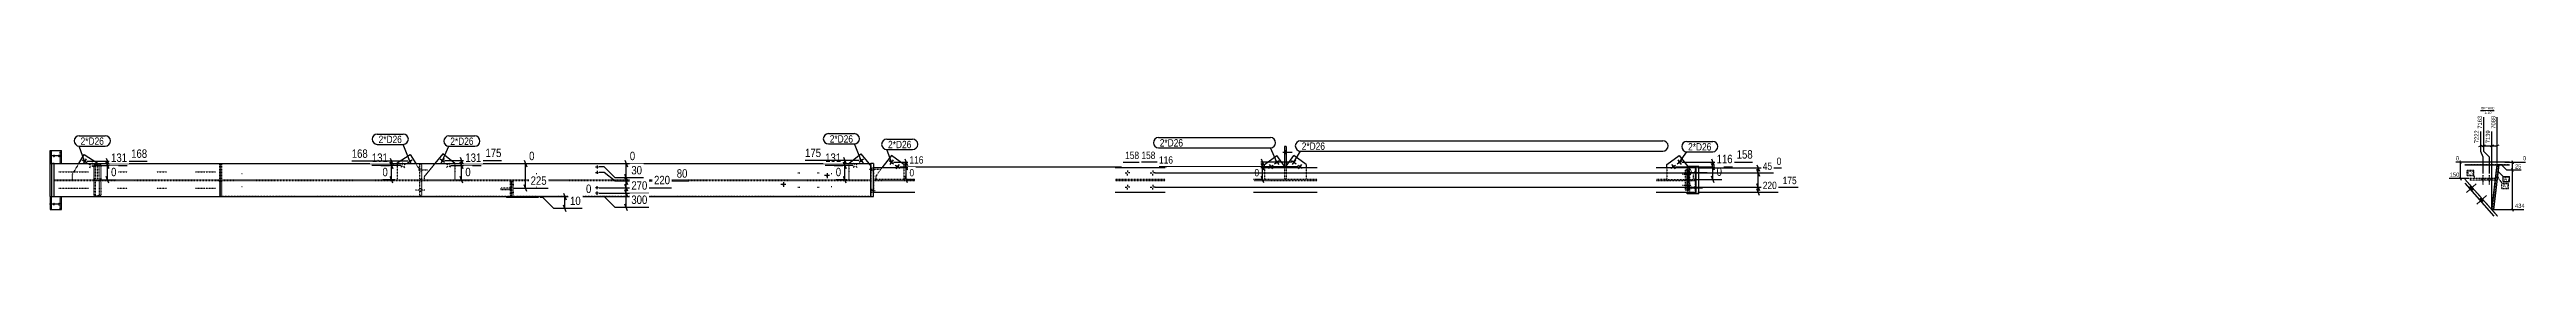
# Model space of a CAD drawing. Header units: millimetres. Extents: x 20 to 121689, y 20 to 5397.
# Drawn here: x 99007 to 121689, y 40 to 1039 of the extents above; entities that cross this region are included whole.
import ezdxf

# ---------------------------------------------------------------- set-up
doc = ezdxf.new("R2010")
doc.units = ezdxf.units.MM
doc.linetypes.add('DXK_LINE_DOT2', pattern=[3.9198, 1.9599, -1.9599])
for name, color, linetype in [('MÅLSÆTNING', 7, 'Continuous'), ('STÅL', 7, 'Continuous'), ('TEKST', 7, 'Continuous')]:
    doc.layers.add(name, color=color, linetype=linetype)
doc.styles.add('Arial Narrow', font='ARIALN.TTF', dxfattribs={"height": 0.2})

msp = doc.modelspace()

# ---------------------------------------------------------------- hatches: boundary and pattern name
at = {"layer": 'STÅL', "linetype": 'Continuous'}
for color, points in [(96, [(99039, 590), (99039, 593), (99040, 595), (99041, 598), (99042, 600), (99043, 601), (99045, 602), (99047, 603), (99049, 603), (99050, 602), (99052, 601), (99054, 600), (99055, 598), (99056, 595), (99056, 593), (99056, 590), (99056, 587), (99056, 585), (99055, 582), (99054, 580), (99052, 579), (99050, 578), (99049, 577), (99047, 577), (99045, 578), (99043, 579), (99042, 580), (99041, 582), (99040, 585), (99039, 587)]), (96, [(99086, 590), (99086, 593), (99086, 595), (99087, 598), (99088, 600), (99090, 601), (99091, 602), (99093, 603), (99095, 603), (99097, 602), (99098, 601), (99100, 600), (99101, 598), (99102, 595), (99103, 593), (99103, 590), (99103, 587), (99102, 585), (99101, 582), (99100, 580), (99098, 579), (99097, 578), (99095, 577), (99093, 577), (99091, 578), (99090, 579), (99088, 580), (99087, 582), (99086, 585), (99086, 587)]), (96, [(99340, 534, -1), (99318, 548, -1)]), (96, [(102318, 548, -1), (102296, 534, -1)]), (96, [(102615, 540, -1), (102595, 556, -1)]), (4, [(104028, 490, -1), (104014, 490, -1)]), (96, [(106451, 556, -1), (106431, 540, -1)]), (96, [(106727, 526, -1), (106706, 541, -1)]), (96, [(106783, 484, -1), (106762, 500, -1)]), (96, [(110201, 500, -1), (110181, 484, -1)]), (96, [(110258, 541, -1), (110237, 526, -1)]), (96, [(110332, 613), (110332, 639), (110317, 639), (110317, 613)]), (96, [(110332, 613), (110332, 639), (110317, 639), (110317, 613)]), (96, [(110412, 526, -1), (110391, 541, -1)]), (96, [(110468, 484, -1), (110447, 500, -1)]), (96, [(113887, 500, -1), (113866, 484, -1)]), (96, [(113943, 541, -1), (113922, 526, -1)]), (96, [(114046, 440), (114046, 437), (114046, 433), (114046, 430), (114045, 428), (114045, 426), (114045, 424), (114044, 424), (114044, 424), (114043, 424), (114043, 426), (114043, 428), (114042, 430), (114042, 433), (114042, 437), (114042, 440), (114042, 443), (114042, 447), (114042, 450), (114043, 452), (114043, 454), (114043, 456), (114044, 456), (114044, 456), (114045, 456), (114045, 454), (114045, 452), (114046, 450), (114046, 447), (114046, 443)]), (96, [(114074, 440), (114074, 437), (114074, 433), (114073, 430), (114073, 428), (114073, 426), (114072, 424), (114072, 424), (114072, 424), (114071, 424), (114071, 426), (114070, 428), (114070, 430), (114070, 433), (114070, 437), (114070, 440), (114070, 443), (114070, 447), (114070, 450), (114070, 452), (114071, 454), (114071, 456), (114072, 456), (114072, 456), (114072, 456), (114073, 454), (114073, 452), (114073, 450), (114074, 447), (114074, 443)]), (4, [(104028, 440, -1), (104014, 440, -1)]), (4, [(104014, 300, -1), (104028, 300, -1)]), (4, [(104014, 250, -1), (104028, 250, -1)]), (96, [(105738, 330, -1), (105716, 330, -1)]), (96, [(106138, 410, -1), (106116, 410, -1)]), (96, [(114046, 300), (114046, 297), (114046, 293), (114046, 290), (114045, 288), (114045, 286), (114045, 284), (114044, 284), (114044, 284), (114043, 284), (114043, 286), (114043, 288), (114042, 290), (114042, 293), (114042, 297), (114042, 300), (114042, 303), (114042, 307), (114042, 310), (114043, 312), (114043, 314), (114043, 316), (114044, 316), (114044, 316), (114045, 316), (114045, 314), (114045, 312), (114046, 310), (114046, 307), (114046, 303)]), (96, [(114077, 300), (114077, 297), (114077, 293), (114076, 290), (114075, 288), (114074, 286), (114073, 284), (114072, 284), (114071, 284), (114070, 284), (114069, 286), (114068, 288), (114068, 290), (114067, 293), (114067, 297), (114067, 300), (114067, 303), (114067, 307), (114068, 310), (114068, 312), (114069, 314), (114070, 316), (114071, 316), (114072, 316), (114073, 316), (114074, 314), (114075, 312), (114076, 310), (114077, 307), (114077, 303)]), (96, [(121162, 298), (121184, 273), (121203, 289), (121181, 314)]), (96, [(121162, 298), (121184, 273), (121203, 289), (121181, 314)]), (96, [(99039, 150), (99039, 153), (99040, 155), (99041, 158), (99042, 160), (99043, 161), (99045, 162), (99047, 163), (99049, 163), (99050, 162), (99052, 161), (99054, 160), (99055, 158), (99056, 155), (99056, 153), (99056, 150), (99056, 147), (99056, 145), (99055, 142), (99054, 140), (99052, 139), (99050, 138), (99049, 137), (99047, 137), (99045, 138), (99043, 139), (99042, 140), (99041, 142), (99040, 145), (99039, 147)]), (96, [(99086, 150), (99086, 153), (99086, 155), (99087, 158), (99088, 160), (99090, 161), (99091, 162), (99093, 163), (99095, 163), (99097, 162), (99098, 161), (99100, 160), (99101, 158), (99102, 155), (99103, 153), (99103, 150), (99103, 147), (99102, 145), (99101, 142), (99100, 140), (99098, 139), (99097, 138), (99095, 137), (99093, 137), (99091, 138), (99090, 139), (99088, 140), (99087, 142), (99086, 145), (99086, 147)]), (96, [(121255, 193), (121277, 168), (121296, 185), (121274, 209)]), (96, [(121255, 193), (121277, 168), (121296, 185), (121274, 209)])]:
    msp.add_hatch(color=color, dxfattribs=at).paths.add_polyline_path(points)

# ---------------------------------------------------------------- linework, layer by layer
at = {"layer": 'MÅLSÆTNING', "color": 7, "linetype": 'Continuous'}
for p, q in [((121252, 677), (121282, 689)), ((121267, 812), (121267, 633)), ((121267, 683), (121297, 683)), ((121312, 689), (121282, 677)), ((121436, 689), (121406, 677)), ((99349, 541), (99902, 541)), ((99409, 504), (99718, 504)), ((99525, 571), (99549, 511)), ((99549, 474), (99525, 534)), ((99525, 534), (99549, 474)), ((99537, 504), (99537, 541)), ((99537, 373), (99537, 504)), ((102227, 504), (101959, 504)), ((102127, 534), (102151, 474)), ((102139, 373), (102139, 504)), ((102625, 548), (103145, 548)), ((102680, 504), (102961, 504)), ((102769, 578), (102793, 518)), ((102793, 474), (102769, 534)), ((102769, 534), (102793, 474)), ((102781, 504), (102781, 548)), ((102781, 373), (102781, 504)), ((103350, 520), (103447, 520)), ((103353, 550), (103377, 490)), ((103365, 295), (103365, 520)), ((104087, 490), (104041, 490)), ((104087, 490), (104041, 490)), ((104074, 520), (104369, 520)), ((104275, 550), (104299, 490)), ((104287, 390), (104287, 520)), ((106366, 504), (106110, 504)), ((106278, 534), (106302, 474)), ((106290, 373), (106290, 504)), ((106793, 492), (108824, 492)), ((106840, 564), (106864, 504)), ((106864, 462), (106840, 522)), ((106840, 522), (106864, 462)), ((106852, 492), (106852, 534)), ((106852, 376), (106852, 492)), ((110382, 534), (109006, 534)), ((110438, 492), (109167, 492)), ((110102, 564), (110126, 504)), ((110126, 462), (110102, 522)), ((110102, 522), (110126, 462)), ((110114, 492), (110114, 534)), ((110114, 376), (110114, 492)), ((113896, 492), (114419, 492)), ((113953, 534), (114603, 534)), ((114227, 564), (114251, 504)), ((114251, 462), (114227, 522)), ((114227, 522), (114251, 462)), ((114239, 492), (114239, 534)), ((114239, 376), (114239, 492)), ((121186, 534), (121043, 534)), ((121091, 519), (121079, 549)), ((121085, 384), (121085, 534)), ((121267, 633), (121288, 583)), ((121288, 583), (121288, 429)), ((121297, 633), (121347, 583)), ((121347, 583), (121347, 429)), ((121347, 583), (121347, 429)), ((121460, 509), (121431, 509)), ((121460, 509), (121431, 509)), ((121510, 459), (121460, 509)), ((121510, 459), (121460, 509)), ((121490, 534), (121681, 534)), ((121640, 459), (121510, 459)), ((121554, 549), (121566, 519)), ((121566, 444), (121554, 474)), ((121560, 459), (121560, 534)), ((99465, 373), (99620, 373)), ((99549, 343), (99525, 403)), ((102171, 373), (102056, 373)), ((102151, 343), (102127, 403)), ((102738, 373), (102864, 373)), ((102793, 343), (102769, 403)), ((103259, 295), (103574, 295)), ((103377, 265), (103353, 325)), ((103714, 250), (103738, 190)), ((104447, 390), (104187, 390)), ((104447, 390), (104187, 390)), ((104863, 360), (104187, 360)), ((104299, 360), (104275, 420)), ((104275, 420), (104299, 360)), ((104299, 330), (104275, 390)), ((104299, 220), (104275, 280)), ((104275, 280), (104299, 220)), ((104287, 360), (104287, 390)), ((104287, 120), (104287, 250)), ((106308, 373), (106207, 373)), ((106302, 343), (106278, 403)), ((106864, 346), (106840, 406)), ((106850, 376), (106925, 376)), ((110113, 376), (110041, 376)), ((110126, 346), (110102, 406)), ((114082, 376), (114322, 376)), ((114102, 260), (114837, 260)), ((114251, 346), (114227, 406)), ((114665, 275), (114641, 335)), ((114641, 335), (114665, 275)), ((114665, 230), (114641, 290)), ((114653, 305), (114653, 435)), ((114653, 260), (114653, 305)), ((121163, 384), (120980, 384)), ((121079, 399), (121091, 369)), ((103501, 220), (103968, 220)), ((103526, 210), (103501, 210)), ((103626, 110), (103526, 210)), ((103886, 110), (103626, 110)), ((103738, 80), (103714, 140)), ((103726, 110), (103726, 220)), ((104496, 120), (104187, 120)), ((104299, 90), (104275, 150)), ((121381, 100), (121664, 100)), ((121554, 115), (121566, 85))]:
    msp.add_line(p, q, dxfattribs=at)
at = {"layer": 'STÅL', "color": 96, "linetype": 'Continuous'}
for p, q in [((99071, 590), (99007, 590)), ((99117, 590), (99054, 590)), ((99307, 555), (99351, 527)), ((99343, 563), (99316, 519)), ((99367, 518), (99381, 509)), ((99375, 482), (99384, 497)), ((99402, 526), (99393, 511)), ((99411, 490), (99396, 499)), ((102225, 490), (102240, 499)), ((102234, 526), (102243, 511)), ((102261, 482), (102252, 497)), ((102269, 518), (102255, 509)), ((102285, 527), (102329, 555)), ((102293, 563), (102320, 519)), ((102585, 564), (102625, 532)), ((102622, 568), (102589, 528)), ((102639, 520), (102653, 509)), ((102643, 484), (102654, 497)), ((102676, 524), (102665, 511)), ((102680, 488), (102666, 498)), ((106366, 488), (106380, 498)), ((106370, 524), (106381, 511)), ((106403, 484), (106392, 497)), ((106407, 520), (106393, 509)), ((106421, 532), (106461, 564)), ((106424, 568), (106457, 528)), ((106695, 549), (106737, 518)), ((106732, 554), (106701, 513)), ((106752, 507), (106794, 477)), ((106788, 513), (106757, 471)), ((110170, 477), (110212, 507)), ((110176, 513), (110206, 471)), ((110226, 518), (110268, 549)), ((110232, 554), (110263, 513)), ((110302, 626), (110387, 626)), ((110302, 626), (110387, 626)), ((110317, 639), (110332, 639)), ((110317, 639), (110332, 639)), ((110317, 613), (110332, 613)), ((110317, 613), (110332, 613)), ((110381, 549), (110422, 518)), ((110417, 554), (110386, 513)), ((110437, 507), (110479, 477)), ((110473, 513), (110442, 471)), ((113855, 477), (113897, 507)), ((113861, 513), (113892, 471)), ((113912, 518), (113954, 549)), ((113917, 554), (113948, 513)), ((105749, 330), (105705, 330)), ((105727, 352), (105727, 308)), ((106149, 410), (106105, 410)), ((106127, 432), (106127, 388)), ((114140, 300), (113992, 300)), ((114025, 440), (114143, 440)), ((114025, 300), (114143, 300)), ((114038, 440), (114186, 440)), ((121140, 256), (121229, 335)), ((121140, 256), (121229, 335)), ((121162, 298), (121181, 314)), ((121162, 298), (121181, 314)), ((121184, 273), (121203, 289)), ((121184, 273), (121203, 289)), ((121233, 151), (121322, 230)), ((121233, 151), (121322, 230)), ((99071, 150), (99007, 150)), ((99117, 150), (99054, 150)), ((121255, 193), (121274, 209)), ((121255, 193), (121274, 209)), ((121277, 168), (121296, 185)), ((121277, 168), (121296, 185))]:
    msp.add_line(p, q, dxfattribs=at)
at = {"layer": 'STÅL', "color": 2, "linetype": 'Continuous'}
for p, q in [((99009, 520), (99009, 220)), ((99009, 520), (99050, 520)), ((99013, 520), (99013, 640)), ((99013, 640), (99117, 640)), ((99025, 520), (99025, 640)), ((99028, 220), (99028, 520)), ((99050, 220), (99050, 520)), ((99050, 520), (106527, 520)), ((99117, 520), (99117, 640)), ((106552, 520), (106527, 520)), ((106527, 220), (106527, 520)), ((106552, 520), (106552, 480)), ((106930, 480), (106552, 480)), ((106552, 260), (106552, 480)), ((109224, 480), (108764, 480)), ((110616, 480), (110033, 480)), ((114082, 480), (113718, 480)), ((114109, 495), (114008, 495)), ((114082, 260), (114082, 480)), ((114085, 245), (114085, 495)), ((114109, 245), (114109, 495)), ((121534, 534), (121125, 534)), ((121125, 509), (121534, 509)), ((121371, 100), (121421, 509)), ((121436, 508), (121386, 98)), ((121427, 509), (121436, 508)), ((106552, 220), (106552, 260)), ((106552, 260), (106930, 260)), ((108764, 260), (109224, 260)), ((110033, 260), (110616, 260)), ((113718, 260), (114082, 260)), ((114003, 245), (114003, 260)), ((114109, 245), (114003, 245)), ((121424, 40), (121125, 378)), ((121125, 340), (121390, 40)), ((99009, 220), (99050, 220)), ((99013, 220), (99013, 100)), ((99013, 100), (99117, 100)), ((99025, 100), (99025, 220)), ((99050, 220), (106527, 220)), ((99117, 100), (99117, 220)), ((106527, 220), (106552, 220)), ((121386, 98), (121371, 100))]:
    msp.add_line(p, q, dxfattribs=at)
at = {"layer": 'STÅL', "color": 7, "linetype": 'DXK_LINE_DOT2'}
for p, q in [((99050, 520), (99013, 520)), ((99050, 520), (100586, 520)), ((99106, 520), (99106, 640)), ((100567, 220), (100567, 520)), ((100569, 220), (100569, 520)), ((100573, 220), (100573, 520)), ((100586, 220), (100586, 520)), ((100586, 520), (106529, 520)), ((102399, 373), (102399, 513)), ((102399, 513), (102414, 513)), ((102414, 513), (102414, 373)), ((106524, 520), (106524, 220)), ((106527, 520), (106527, 373)), ((106529, 220), (106529, 520)), ((106552, 480), (106552, 260)), ((114008, 495), (114003, 495)), ((114003, 260), (114003, 495)), ((114009, 260), (114009, 480)), ((114011, 480), (114011, 400)), ((114028, 245), (114028, 495)), ((114080, 400), (114080, 480)), ((121534, 509), (121125, 509)), ((121421, 509), (121371, 100)), ((121386, 98), (121436, 508)), ((121420, 502), (121435, 500)), ((121427, 509), (121421, 510)), ((121421, 510), (121421, 509)), ((121436, 508), (121427, 509)), ((99050, 373), (102399, 373)), ((99050, 367), (99050, 373)), ((99050, 367), (102399, 367)), ((99606, 367), (99606, 373)), ((99785, 367), (99785, 373)), ((100552, 367), (100552, 373)), ((102399, 381), (102414, 381)), ((102414, 373), (102399, 373)), ((102399, 227), (102399, 367)), ((102399, 367), (102414, 367)), ((102399, 359), (102414, 359)), ((102414, 227), (102399, 227)), ((102414, 373), (106527, 373)), ((102414, 367), (102414, 227)), ((102414, 367), (106527, 367)), ((104713, 367), (104713, 373)), ((104892, 367), (104892, 373)), ((105013, 367), (105013, 373)), ((105192, 367), (105192, 373)), ((105313, 367), (105313, 373)), ((105492, 373), (105492, 367)), ((106527, 373), (106527, 367)), ((106527, 367), (106527, 220)), ((106574, 376), (106552, 376)), ((106930, 364), (106552, 364)), ((106930, 376), (106830, 376)), ((109224, 376), (108764, 376)), ((109224, 364), (108764, 364)), ((110133, 376), (110033, 376)), ((110616, 364), (110033, 364)), ((110317, 376), (110317, 376)), ((110332, 376), (110332, 376)), ((110616, 376), (110516, 376)), ((113818, 376), (113718, 376)), ((114077, 364), (113718, 364)), ((114011, 400), (114011, 391)), ((114011, 391), (114012, 383)), ((114012, 357), (114011, 349)), ((114011, 349), (114011, 340)), ((114011, 260), (114011, 340)), ((114012, 383), (114013, 378)), ((114013, 362), (114012, 357)), ((114013, 378), (114014, 376)), ((114014, 364), (114013, 362)), ((114077, 376), (114062, 376)), ((114077, 376), (114078, 378)), ((114078, 362), (114077, 364)), ((114078, 378), (114079, 383)), ((114079, 357), (114078, 362)), ((114079, 383), (114080, 391)), ((114080, 349), (114079, 357)), ((114080, 391), (114080, 400)), ((114080, 340), (114080, 349)), ((114080, 260), (114080, 340)), ((121125, 378), (121424, 40)), ((121403, 384), (121173, 384)), ((121173, 384), (121173, 369)), ((121403, 369), (121173, 369)), ((121284, 384), (121284, 369)), ((121403, 384), (121403, 369)), ((99013, 220), (99117, 220)), ((99050, 220), (100586, 220)), ((99106, 100), (99106, 220)), ((106529, 220), (100586, 220)), ((121371, 100), (121386, 98)), ((121372, 108), (121387, 106))]:
    msp.add_line(p, q, dxfattribs=at)
at = {"layer": 'STÅL', "color": 30, "linetype": 'DXK_LINE_DOT2'}
for p, q in [((99275, 520), (99215, 423)), ((99412, 513), (99412, 381)), ((99412, 513), (99478, 513)), ((99427, 381), (99427, 513)), ((99445, 520), (99445, 373)), ((99463, 381), (99463, 513)), ((99478, 513), (99478, 381)), ((102191, 520), (102191, 373)), ((102361, 520), (102399, 461)), ((102399, 373), (102399, 461)), ((102536, 520), (102439, 403)), ((102718, 521), (102718, 373)), ((106328, 521), (106328, 373)), ((106509, 520), (106527, 498)), ((106630, 480), (106574, 406)), ((106830, 480), (106830, 376)), ((110133, 480), (110133, 376)), ((110317, 480), (110317, 376)), ((110317, 480), (110317, 376)), ((110332, 480), (110332, 376)), ((110332, 480), (110332, 376)), ((110516, 480), (110516, 376)), ((113818, 480), (113818, 376)), ((114021, 460), (113985, 460)), ((113985, 460), (113985, 280)), ((114000, 460), (114000, 280)), ((114006, 280), (114006, 460)), ((114062, 426), (114020, 480)), ((114021, 280), (114021, 460)), ((99215, 423), (99215, 373)), ((99412, 381), (99413, 373)), ((99412, 381), (99427, 381)), ((99412, 359), (99413, 367)), ((99427, 359), (99412, 359)), ((99412, 359), (99412, 227)), ((99478, 227), (99412, 227)), ((99413, 373), (99477, 373)), ((99428, 373), (99427, 381)), ((99427, 359), (99428, 367)), ((99427, 227), (99427, 359)), ((99462, 373), (99463, 381)), ((99463, 359), (99462, 367)), ((99463, 381), (99478, 381)), ((99478, 359), (99463, 359)), ((99463, 359), (99463, 227)), ((99478, 381), (99477, 373)), ((99477, 367), (99478, 359)), ((99478, 359), (99478, 227)), ((102439, 403), (102439, 373)), ((103239, 295), (103140, 295)), ((103140, 295), (103140, 285)), ((103140, 285), (103239, 285)), ((103253, 360), (103224, 360)), ((103224, 360), (103224, 220)), ((103226, 285), (103226, 295)), ((103239, 220), (103239, 360)), ((103239, 360), (103239, 220)), ((103253, 220), (103253, 360)), ((106574, 406), (106574, 376)), ((106830, 376), (106574, 376)), ((110317, 376), (110133, 376)), ((110332, 376), (110317, 376)), ((110516, 376), (110332, 376)), ((113818, 376), (114062, 376)), ((113985, 280), (114021, 280)), ((114062, 376), (114062, 426)), ((103191, 220), (103481, 220)), ((103336, 210), (103336, 220))]:
    msp.add_line(p, q, dxfattribs=at)
at = {"layer": 'STÅL', "color": 4, "linetype": 'Continuous'}
for p, q in [((99275, 520), (99326, 602)), ((99326, 602), (99445, 528)), ((99445, 528), (99445, 520)), ((102191, 528), (102310, 602)), ((102191, 528), (102191, 520)), ((102310, 602), (102361, 520)), ((102609, 609), (102536, 520)), ((102718, 521), (102609, 609)), ((102718, 520), (102718, 521)), ((104007, 490), (104035, 490)), ((104021, 504), (104021, 476)), ((104021, 454), (104021, 426)), ((106328, 521), (106437, 609)), ((106328, 520), (106328, 521)), ((106437, 609), (106509, 520)), ((106718, 595), (106630, 480)), ((106830, 511), (106718, 595)), ((106830, 511), (106830, 480)), ((108879, 457), (108879, 442)), ((109109, 457), (109109, 442)), ((110133, 511), (110246, 595)), ((110133, 480), (110133, 511)), ((110317, 498), (110246, 595)), ((110332, 676), (110317, 676)), ((110317, 676), (110317, 480)), ((110317, 498), (110317, 480)), ((110332, 676), (110332, 480)), ((110332, 498), (110403, 595)), ((110332, 480), (110332, 498)), ((110516, 511), (110403, 595)), ((110516, 511), (110516, 480)), ((113818, 511), (113931, 595)), ((113818, 480), (113818, 511)), ((113931, 595), (114020, 480)), ((104007, 440), (104035, 440)), ((104035, 300), (104007, 300)), ((104035, 250), (104007, 250)), ((104021, 286), (104021, 314)), ((104021, 236), (104021, 264)), ((108857, 435), (108872, 435)), ((108857, 305), (108872, 305)), ((108879, 413), (108879, 428)), ((108879, 327), (108879, 312)), ((108879, 283), (108879, 298)), ((108901, 435), (108887, 435)), ((108901, 305), (108887, 305)), ((109087, 435), (109102, 435)), ((109087, 305), (109102, 305)), ((109109, 413), (109109, 428)), ((109109, 327), (109109, 312)), ((109109, 283), (109109, 298)), ((109131, 435), (109117, 435)), ((109131, 305), (109117, 305)), ((103191, 220), (103191, 210)), ((103481, 210), (103191, 210)), ((103340, 210), (103340, 220)), ((103481, 220), (103481, 210))]:
    msp.add_line(p, q, dxfattribs=at)
at = {"layer": 'STÅL', "color": 96, "linetype": 'DXK_LINE_DOT2'}
for p, q in [((102384, 463), (102469, 463)), ((102399, 476), (102414, 476)), ((106512, 470), (106617, 470)), ((106527, 483), (106552, 483)), ((106527, 457), (106552, 457)), ((99089, 445), (99178, 445)), ((99089, 295), (99178, 295)), ((99182, 445), (99271, 445)), ((99182, 295), (99271, 295)), ((99275, 445), (99364, 445)), ((99275, 295), (99364, 295)), ((99631, 445), (99720, 445)), ((99631, 295), (99720, 295)), ((99989, 445), (100078, 445)), ((99989, 295), (100078, 295)), ((100345, 445), (100435, 445)), ((100345, 295), (100435, 295)), ((100438, 445), (100527, 445)), ((100438, 295), (100527, 295)), ((100764, 430), (100770, 430)), ((100764, 310), (100770, 310)), ((102444, 277), (102359, 277)), ((102399, 450), (102414, 450)), ((102414, 290), (102399, 290)), ((102414, 264), (102399, 264)), ((103259, 325), (103231, 325)), ((103259, 255), (103231, 255)), ((103464, 430), (103471, 430)), ((103464, 310), (103471, 310)), ((106165, 430), (106171, 430)), ((106165, 310), (106171, 310)), ((106552, 283), (106527, 283)), ((106567, 270), (106527, 270)), ((106552, 257), (106527, 257)), ((113968, 420), (113960, 420)), ((113968, 320), (113960, 320)), ((114041, 420), (113968, 420)), ((114041, 320), (113968, 320)), ((113997, 440), (114116, 440)), ((113997, 300), (114116, 300)), ((121275, 384), (121275, 369)), ((121288, 414), (121288, 329)), ((121301, 384), (121301, 369)), ((121334, 384), (121334, 369)), ((121347, 414), (121347, 329)), ((121360, 384), (121360, 369))]:
    msp.add_line(p, q, dxfattribs=at)
at = {"layer": 'STÅL', "color": 4, "linetype": 'DXK_LINE_DOT2'}
for p, q in [((105860, 435), (105877, 435)), ((105860, 305), (105877, 305)), ((106036, 435), (106054, 435)), ((106036, 305), (106054, 305))]:
    msp.add_line(p, q, dxfattribs=at)
at = {"layer": 'TEKST', "color": 246, "linetype": 'Continuous'}
msp.add_line((121269, 1006), (121392, 1006), dxfattribs=at)

# ---------------------------------------------------------------- next in the draw order: wipeouts: each hides what was drawn before it
at = {"color": 0, "linetype": 'Continuous'}
for points, layer in [([(99918, 557), (99918, 669), (99739, 669), (99739, 557)], 'MÅLSÆTNING'), ([(102121, 520), (102121, 632), (101943, 632), (101943, 520)], 'MÅLSÆTNING'), ([(103161, 564), (103161, 676), (102983, 676), (102983, 564)], 'MÅLSÆTNING'), ([(103463, 536), (103463, 648), (103383, 648), (103383, 536)], 'MÅLSÆTNING'), ([(104385, 536), (104385, 648), (104305, 648), (104305, 536)], 'MÅLSÆTNING'), ([(106272, 520), (106272, 632), (106094, 632), (106094, 520)], 'MÅLSÆTNING'), ([(109148, 548), (109148, 646), (108992, 646), (108992, 548)], 'MÅLSÆTNING'), ([(114619, 550), (114619, 662), (114441, 662), (114441, 550)], 'MÅLSÆTNING'), ([(121076, 542), (121076, 598), (121035, 598), (121035, 542)], 'MÅLSÆTNING'), ([(121689, 542), (121689, 598), (121649, 598), (121649, 542)], 'MÅLSÆTNING'), ([(103984, 236), (103984, 348), (103904, 348), (103904, 236)], 'MÅLSÆTNING'), ([(121365, 1014), (121365, 1039), (121269, 1039), (121269, 1014)], 'TEKST')]:
    msp.add_wipeout(points, dxfattribs=at).dxf.layer = layer
at = {"color": 0}
msp.add_wipeout([(113770, 646), (113770, 716), (110474, 716), (110474, 646)], dxfattribs=at).dxf.layer = 'TEKST'

# ---------------------------------------------------------------- next in the draw order: linework, layer by layer
at = {"layer": 'MÅLSÆTNING', "color": 7, "linetype": 'Continuous'}
for p, q in [((99409, 504), (99718, 504)), ((102680, 504), (102961, 504)), ((104187, 390), (104087, 490)), ((104187, 390), (104087, 490)), ((106736, 534), (108985, 534)), ((110438, 492), (109167, 492)), ((113896, 492), (114419, 492)), ((114641, 510), (114665, 450)), ((114665, 405), (114641, 465)), ((114641, 465), (114665, 405)), ((114653, 435), (114653, 480)), ((121640, 459), (121510, 459)), ((121566, 444), (121554, 474)), ((121560, 100), (121560, 459)), ((104087, 440), (104041, 440)), ((104087, 440), (104041, 440)), ((104041, 250), (104496, 250)), ((104187, 360), (104087, 440)), ((104187, 360), (104087, 440)), ((104087, 220), (104068, 220)), ((104187, 120), (104087, 220))]:
    msp.add_line(p, q, dxfattribs=at)

# ---------------------------------------------------------------- next in the draw order: texts
at = {"layer": 'MÅLSÆTNING', "color": 3, "linetype": 'Continuous', "style": 'Arial Narrow'}
for s, height, p in [('168', 76.4, (99755, 573)), ('175', 76.4, (102999, 580)), ('0', 76.4, (103399, 552)), ('0', 76.4, (104321, 552)), ('158', 66.8, (109006, 562)), ('158', 76.4, (114457, 566)), ('0', 38.2, (121657, 550))]:
    msp.add_text(s, height=height, dxfattribs=at).set_placement(p)

# ---------------------------------------------------------------- next in the draw order: wipeouts: each hides what was drawn before it
at = {"color": 0, "linetype": 'Continuous'}
for points, layer in [([(102121, 389), (102121, 501), (102040, 501), (102040, 389)], 'MÅLSÆTNING'), ([(106272, 389), (106272, 501), (106191, 501), (106191, 389)], 'MÅLSÆTNING'), ([(103575, 311), (103575, 423), (103397, 423), (103397, 311)], 'MÅLSÆTNING'), ([(103888, 126), (103888, 238), (103758, 238), (103758, 126)], 'MÅLSÆTNING'), ([(121068, 392), (121068, 448), (120979, 448), (120979, 392)], 'MÅLSÆTNING'), ([(121392, 1014), (121392, 1039), (121372, 1039), (121372, 1014)], 'TEKST')]:
    msp.add_wipeout(points, dxfattribs=at).dxf.layer = layer
at = {"color": 0}
msp.add_wipeout([(113770, 646), (113770, 716), (110474, 716), (110474, 646)], dxfattribs=at).dxf.layer = 'TEKST'

# ---------------------------------------------------------------- next in the draw order: linework, layer by layer
at = {"layer": 'MÅLSÆTNING', "color": 7, "linetype": 'Continuous'}
for p, q in [((102287, 541), (101775, 541)), ((102227, 504), (101959, 504)), ((102127, 571), (102151, 511)), ((102151, 474), (102127, 534)), ((102139, 504), (102139, 541)), ((106421, 548), (105926, 548)), ((106366, 504), (106110, 504)), ((106278, 578), (106302, 518)), ((106302, 474), (106278, 534)), ((106290, 504), (106290, 548))]:
    msp.add_line(p, q, dxfattribs=at)
at = {"layer": 'TEKST', "color": 7, "linetype": 'Continuous'}
for p, q in [((110462, 728), (113782, 728)), ((110402, 534), (110462, 634)), ((110462, 634), (113782, 634))]:
    msp.add_line(p, q, dxfattribs=at)
for centre, start, end in [((110462, 681), 90, 270), ((113782, 681), 270, 90)]:
    msp.add_arc(centre, 47, start, end, dxfattribs=at)

# ---------------------------------------------------------------- next in the draw order: texts
at = {"layer": 'MÅLSÆTNING', "color": 3, "linetype": 'Continuous', "style": 'Arial Narrow'}
for s, height, p in [('131', 76.4, (101959, 536)), ('0', 76.4, (102056, 405)), ('131', 76.4, (106110, 536)), ('0', 76.4, (106207, 405)), ('0', 38.2, (121043, 550)), ('225', 76.4, (103413, 327)), ('0', 76.4, (103920, 252)), ('150', 38.2, (120987, 400)), ('10', 76.4, (103774, 142))]:
    msp.add_text(s, height=height, dxfattribs=at).set_placement(p)
at = {"layer": 'TEKST', "color": 3, "style": 'Arial Narrow'}
msp.add_text('2*D26', height=66.8, dxfattribs=at).set_placement((110474, 646))

# ---------------------------------------------------------------- next in the draw order: wipeouts: each hides what was drawn before it
at = {"color": 0, "linetype": 'Continuous'}
for points, layer in [([(99734, 520), (99734, 632), (99555, 632), (99555, 520)], 'MÅLSÆTNING'), ([(102977, 520), (102977, 632), (102799, 632), (102799, 520)], 'MÅLSÆTNING'), ([(104449, 406), (104449, 518), (104319, 518), (104319, 406)], 'MÅLSÆTNING'), ([(108999, 548), (108999, 646), (108843, 646), (108843, 548)], 'MÅLSÆTNING'), ([(110098, 506), (110098, 604), (109153, 604), (109153, 506)], 'MÅLSÆTNING'), ([(114435, 508), (114435, 620), (114257, 620), (114257, 508)], 'MÅLSÆTNING'), ([(121641, 467), (121641, 523), (121576, 523), (121576, 467)], 'MÅLSÆTNING'), ([(121665, 108), (121665, 164), (121576, 164), (121576, 108)], 'MÅLSÆTNING'), ([(121357, 974), (121357, 999), (121304, 999), (121304, 974)], 'TEKST')]:
    msp.add_wipeout(points, dxfattribs=at).dxf.layer = layer

# ---------------------------------------------------------------- next in the draw order: linework, layer by layer
at = {"layer": 'MÅLSÆTNING', "color": 7, "linetype": 'Continuous'}
for p, q in [((121297, 944), (121297, 633)), ((121421, 520), (121421, 944)), ((106793, 492), (108824, 492)), ((104041, 300), (104704, 300)), ((104863, 360), (104187, 360)), ((104275, 390), (104299, 330)), ((104299, 270), (104275, 330)), ((104275, 330), (104299, 270)), ((104287, 300), (104287, 360)), ((104287, 250), (104287, 300))]:
    msp.add_line(p, q, dxfattribs=at)

# ---------------------------------------------------------------- next in the draw order: texts
at = {"layer": 'MÅLSÆTNING', "color": 3, "linetype": 'Continuous', "style": 'Arial Narrow'}
for s, height, p in [('30', 76.4, (104335, 422)), ('158', 66.8, (108857, 562)), ('25', 38.2, (121584, 475)), ('434', 38.2, (121584, 116))]:
    msp.add_text(s, height=height, dxfattribs=at).set_placement(p)
at = {"layer": 'TEKST', "color": 96, "linetype": 'Continuous', "style": 'Arial Narrow'}
for s, p in [('DETAIL', (121269, 1014)), ('1:10', (121304, 974)), ('C', (121372, 1014))]:
    msp.add_text(s, height=23.9, dxfattribs=at).set_placement(p)

# ---------------------------------------------------------------- next in the draw order: wipeouts: each hides what was drawn before it
at = {"color": 0, "linetype": 'Continuous'}
for points in [[(99636, 389), (99636, 501), (99555, 501), (99555, 389)], [(101937, 557), (101937, 669), (101759, 669), (101759, 557)], [(102880, 389), (102880, 501), (102799, 501), (102799, 389)], [(106088, 564), (106088, 676), (105910, 676), (105910, 564)], [(110098, 390), (110098, 488), (109239, 488), (109239, 390)], [(114338, 392), (114338, 504), (114257, 504), (114257, 392)]]:
    msp.add_wipeout(points, dxfattribs=at).dxf.layer = 'MÅLSÆTNING'
at = {"color": 0}
msp.add_wipeout([(121201, 418), (121201, 453), (121152, 453), (121152, 418)], dxfattribs=at).dxf.layer = 'TEKST'

# ---------------------------------------------------------------- next in the draw order: linework, layer by layer
at = {"layer": 'MÅLSÆTNING', "color": 7, "linetype": 'Continuous'}
for p, q in [((114102, 480), (114866, 480)), ((109129, 435), (114794, 435)), ((109129, 305), (115019, 305)), ((109129, 305), (115019, 305))]:
    msp.add_line(p, q, dxfattribs=at)

# ---------------------------------------------------------------- next in the draw order: texts
at = {"layer": 'MÅLSÆTNING', "color": 3, "linetype": 'Continuous', "style": 'Arial Narrow'}
for s, height, p in [('0', 76.4, (99571, 405)), ('131', 76.4, (99571, 536)), ('168', 76.4, (101775, 573)), ('0', 76.4, (102815, 405)), ('131', 76.4, (102815, 536)), ('175', 76.4, (105926, 580)), ('116', 66.8, (109167, 520)), ('0', 66.8, (110041, 404)), ('0', 76.4, (114273, 408)), ('116', 76.4, (114273, 524))]:
    msp.add_text(s, height=height, dxfattribs=at).set_placement(p)

# ---------------------------------------------------------------- next in the draw order: wipeouts: each hides what was drawn before it
at = {"color": 0, "linetype": 'Continuous'}
for points in [[(121289, 944), (121233, 944), (121233, 831), (121289, 831)], [(104865, 376), (104865, 488), (104735, 488), (104735, 376)], [(108838, 506), (108838, 604), (106868, 604), (106868, 506)]]:
    msp.add_wipeout(points, dxfattribs=at).dxf.layer = 'MÅLSÆTNING'
at = {"color": 0}
msp.add_wipeout([(121201, 418), (121201, 453), (121152, 453), (121152, 418)], dxfattribs=at).dxf.layer = 'TEKST'

# ---------------------------------------------------------------- next in the draw order: linework, layer by layer
at = {"layer": 'MÅLSÆTNING', "color": 7, "linetype": 'Continuous'}
msp.add_line((104041, 300), (104704, 300), dxfattribs=at)
at = {"layer": 'TEKST', "color": 7, "linetype": 'DXK_LINE_DOT2'}
for p, q in [((121146, 459), (121207, 459)), ((121146, 412), (121146, 459)), ((121207, 412), (121207, 459)), ((121146, 412), (121207, 412)), ((121219, 381), (121207, 412))]:
    msp.add_line(p, q, dxfattribs=at)

# ---------------------------------------------------------------- next in the draw order: texts
at = {"layer": 'MÅLSÆTNING', "color": 3, "linetype": 'Continuous', "style": 'Arial Narrow'}
msp.add_text('80', height=76.4, dxfattribs=at).set_placement((104751, 392))
at = {"layer": 'TEKST', "color": 3, "style": 'Arial Narrow'}
msp.add_text('C9', height=33.4, dxfattribs=at).set_placement((121152, 418))

# ---------------------------------------------------------------- next in the draw order: wipeouts: each hides what was drawn before it
at = {"color": 0, "linetype": 'Continuous'}
for points in [[(121259, 812), (121203, 812), (121203, 699), (121259, 699)], [(106939, 390), (106939, 488), (106868, 488), (106868, 390)], [(114880, 494), (114880, 592), (114809, 592), (114809, 494)]]:
    msp.add_wipeout(points, dxfattribs=at).dxf.layer = 'MÅLSÆTNING'
at = {"color": 0}
for points in [[(99506, 692), (99506, 762), (99292, 762), (99292, 692)], [(102234, 708), (102234, 778), (102021, 778), (102021, 708)], [(102890, 691), (102890, 761), (102677, 761), (102677, 691)], [(106365, 712), (106365, 782), (106152, 782), (106152, 712)], [(110176, 676), (110176, 746), (109174, 746), (109174, 676)], [(114225, 640), (114225, 710), (114012, 710), (114012, 640)]]:
    msp.add_wipeout(points, dxfattribs=at).dxf.layer = 'TEKST'

# ---------------------------------------------------------------- next in the draw order: linework, layer by layer
at = {"layer": 'MÅLSÆTNING', "color": 7, "linetype": 'Continuous'}
for p, q in [((121282, 677), (121312, 689)), ((121297, 683), (121371, 683)), ((121356, 677), (121386, 689)), ((121386, 689), (121356, 677)), ((121371, 110), (121371, 812)), ((121371, 683), (121421, 683)), ((121297, 633), (121347, 583)), ((109129, 435), (114794, 435))]:
    msp.add_line(p, q, dxfattribs=at)

# ---------------------------------------------------------------- next in the draw order: texts
at = {"layer": 'MÅLSÆTNING', "color": 3, "linetype": 'Continuous', "style": 'Arial Narrow'}
for s, p in [('7163', (121281, 839)), ('7222', (121251, 707))]:
    msp.add_text(s, height=38.2, rotation=90.0002, dxfattribs=at).set_placement(p)
for s, p in [('0', (106882, 404)), ('116', (106882, 520)), ('0', (114823, 508))]:
    msp.add_text(s, height=66.8, dxfattribs=at).set_placement(p)

# ---------------------------------------------------------------- next in the draw order: wipeouts: each hides what was drawn before it
at = {"color": 0, "linetype": 'Continuous'}
msp.add_wipeout([(104705, 316), (104705, 428), (104527, 428), (104527, 316)], dxfattribs=at).dxf.layer = 'MÅLSÆTNING'
at = {"color": 0}
for points in [[(99506, 692), (99506, 762), (99292, 762), (99292, 692)], [(102234, 708), (102234, 778), (102021, 778), (102021, 708)], [(102890, 691), (102890, 761), (102677, 761), (102677, 691)], [(106365, 712), (106365, 782), (106152, 782), (106152, 712)], [(110176, 676), (110176, 746), (109174, 746), (109174, 676)], [(114225, 640), (114225, 710), (114012, 710), (114012, 640)]]:
    msp.add_wipeout(points, dxfattribs=at).dxf.layer = 'TEKST'

# ---------------------------------------------------------------- next in the draw order: linework, layer by layer
at = {"layer": 'MÅLSÆTNING', "color": 7, "linetype": 'Continuous'}
msp.add_line((104041, 250), (104496, 250), dxfattribs=at)
at = {"layer": 'TEKST', "color": 7, "linetype": 'Continuous'}
for p, q in [((99280, 774), (99518, 774)), ((102009, 790), (102246, 790)), ((102009, 696), (102246, 696)), ((102307, 541), (102246, 696)), ((102665, 773), (102902, 773)), ((106140, 794), (106377, 794)), ((106140, 700), (106377, 700)), ((106441, 548), (106377, 700)), ((109162, 758), (110188, 758)), ((114000, 722), (114237, 722)), ((99329, 541), (99280, 680)), ((99280, 680), (99518, 680)), ((102605, 548), (102665, 679)), ((102665, 679), (102902, 679)), ((109162, 664), (110188, 664)), ((110247, 534), (110188, 664)), ((113933, 534), (114000, 628)), ((114000, 628), (114237, 628))]:
    msp.add_line(p, q, dxfattribs=at)
for centre, start, end in [((99280, 727), 90, 270), ((99518, 727), 270, 90), ((102009, 743), 90, 270), ((102246, 743), 270, 90), ((102665, 726), 90, 270), ((102902, 726), 270, 90), ((106140, 747), 90, 270), ((106377, 747), 270, 90), ((109162, 711), 90, 270), ((110188, 711), 270, 90), ((114000, 675), 90, 270), ((114237, 675), 270, 90)]:
    msp.add_arc(centre, 47, start, end, dxfattribs=at)

# ---------------------------------------------------------------- next in the draw order: texts
at = {"layer": 'MÅLSÆTNING', "color": 3, "linetype": 'Continuous', "style": 'Arial Narrow'}
msp.add_text('220', height=76.4, dxfattribs=at).set_placement((104543, 332))
at = {"layer": 'TEKST', "color": 3, "style": 'Arial Narrow'}
for p in [(99292, 692), (102021, 708), (102677, 691), (106152, 712), (109174, 676), (114012, 640)]:
    msp.add_text('2*D26', height=66.8, dxfattribs=at).set_placement(p)

# ---------------------------------------------------------------- next in the draw order: wipeouts: each hides what was drawn before it
at = {"color": 0, "linetype": 'Continuous'}
for points in [[(121413, 944), (121357, 944), (121357, 831), (121413, 831)], [(114795, 449), (114795, 547), (114682, 547), (114682, 449)]]:
    msp.add_wipeout(points, dxfattribs=at).dxf.layer = 'MÅLSÆTNING'
at = {"color": 0}
msp.add_wipeout([(106899, 661), (106899, 731), (106686, 731), (106686, 661)], dxfattribs=at).dxf.layer = 'TEKST'

# ---------------------------------------------------------------- next in the draw order: linework, layer by layer
at = {"layer": 'MÅLSÆTNING', "color": 7, "linetype": 'Continuous'}
for p, q in [((121297, 944), (121297, 633)), ((121371, 110), (121371, 812))]:
    msp.add_line(p, q, dxfattribs=at)

# ---------------------------------------------------------------- next in the draw order: texts
at = {"layer": 'MÅLSÆTNING', "color": 3, "linetype": 'Continuous', "style": 'Arial Narrow'}
msp.add_text('7089', height=38.2, rotation=90.0002, dxfattribs=at).set_placement((121405, 839))
msp.add_text('45', height=66.8, dxfattribs=at).set_placement((114696, 463))

# ---------------------------------------------------------------- next in the draw order: wipeouts: each hides what was drawn before it
at = {"color": 0, "linetype": 'Continuous'}
msp.add_wipeout([(104497, 266), (104497, 378), (104319, 378), (104319, 266)], dxfattribs=at).dxf.layer = 'MÅLSÆTNING'
at = {"color": 0}
msp.add_wipeout([(106899, 661), (106899, 731), (106686, 731), (106686, 661)], dxfattribs=at).dxf.layer = 'TEKST'

# ---------------------------------------------------------------- next in the draw order: linework, layer by layer
at = {"layer": 'TEKST', "color": 7, "linetype": 'Continuous'}
for p, q in [((106674, 743), (106911, 743)), ((106716, 534), (106674, 649)), ((106674, 649), (106911, 649))]:
    msp.add_line(p, q, dxfattribs=at)
for centre, start, end in [((106674, 696), 90, 270), ((106911, 696), 270, 90)]:
    msp.add_arc(centre, 47, start, end, dxfattribs=at)

# ---------------------------------------------------------------- next in the draw order: texts
at = {"layer": 'TEKST', "color": 3, "style": 'Arial Narrow'}
msp.add_text('2*D26', height=66.8, dxfattribs=at).set_placement((106686, 661))

# ---------------------------------------------------------------- next in the draw order: wipeouts: each hides what was drawn before it
at = {"color": 0, "linetype": 'Continuous'}
for points in [[(121363, 812), (121307, 812), (121307, 699), (121363, 699)], [(104497, 136), (104497, 248), (104319, 248), (104319, 136)], [(115020, 319), (115020, 417), (114864, 417), (114864, 319)]]:
    msp.add_wipeout(points, dxfattribs=at).dxf.layer = 'MÅLSÆTNING'
at = {"color": 0}
msp.add_wipeout([(121517, 300), (121517, 335), (121470, 335), (121470, 300)], dxfattribs=at).dxf.layer = 'TEKST'

# ---------------------------------------------------------------- next in the draw order: texts
at = {"layer": 'MÅLSÆTNING', "color": 3, "linetype": 'Continuous', "style": 'Arial Narrow'}
msp.add_text('7139', height=38.2, rotation=90.0002, dxfattribs=at).set_placement((121355, 707))
for s, p in [('300', (104335, 152)), ('270', (104335, 282))]:
    msp.add_text(s, height=76.4, dxfattribs=at).set_placement(p)

# ---------------------------------------------------------------- next in the draw order: wipeouts: each hides what was drawn before it
at = {"color": 0, "linetype": 'Continuous'}
msp.add_wipeout([(114838, 274), (114838, 372), (114682, 372), (114682, 274)], dxfattribs=at).dxf.layer = 'MÅLSÆTNING'
at = {"color": 0}
msp.add_wipeout([(121517, 300), (121517, 335), (121470, 335), (121470, 300)], dxfattribs=at).dxf.layer = 'TEKST'

# ---------------------------------------------------------------- next in the draw order: linework, layer by layer
at = {"layer": 'TEKST', "color": 7, "linetype": 'DXK_LINE_DOT2'}
for p, q in [((121419, 408), (121464, 341)), ((121464, 341), (121523, 341)), ((121464, 294), (121464, 341)), ((121464, 294), (121523, 294)), ((121523, 294), (121523, 341))]:
    msp.add_line(p, q, dxfattribs=at)

# ---------------------------------------------------------------- next in the draw order: texts
at = {"layer": 'MÅLSÆTNING', "color": 3, "linetype": 'Continuous', "style": 'Arial Narrow'}
for s, p in [('220', (114696, 288)), ('175', (114878, 333))]:
    msp.add_text(s, height=66.8, dxfattribs=at).set_placement(p)
at = {"layer": 'TEKST', "color": 3, "style": 'Arial Narrow'}
msp.add_text('A7', height=33.4, dxfattribs=at).set_placement((121470, 300))

# ---------------------------------------------------------------- next in the draw order: wipeouts: each hides what was drawn before it
at = {"color": 0}
msp.add_wipeout([(121528, 362), (121528, 397), (121482, 397), (121482, 362)], dxfattribs=at).dxf.layer = 'TEKST'

# ---------------------------------------------------------------- next in the draw order: wipeouts: each hides what was drawn before it
msp.add_wipeout([(121528, 362), (121528, 397), (121482, 397), (121482, 362)], dxfattribs=at).dxf.layer = 'TEKST'

# ---------------------------------------------------------------- next in the draw order: linework, layer by layer
at = {"layer": 'TEKST', "color": 7, "linetype": 'Continuous'}
for p, q in [((121427, 451), (121476, 403)), ((121476, 403), (121534, 403)), ((121476, 356), (121476, 403)), ((121476, 356), (121534, 356)), ((121534, 356), (121534, 403))]:
    msp.add_line(p, q, dxfattribs=at)

# ---------------------------------------------------------------- next in the draw order: texts
at = {"layer": 'TEKST', "color": 3, "style": 'Arial Narrow'}
msp.add_text('A7', height=33.4, dxfattribs=at).set_placement((121482, 362))

doc.saveas('drawing.dxf')
